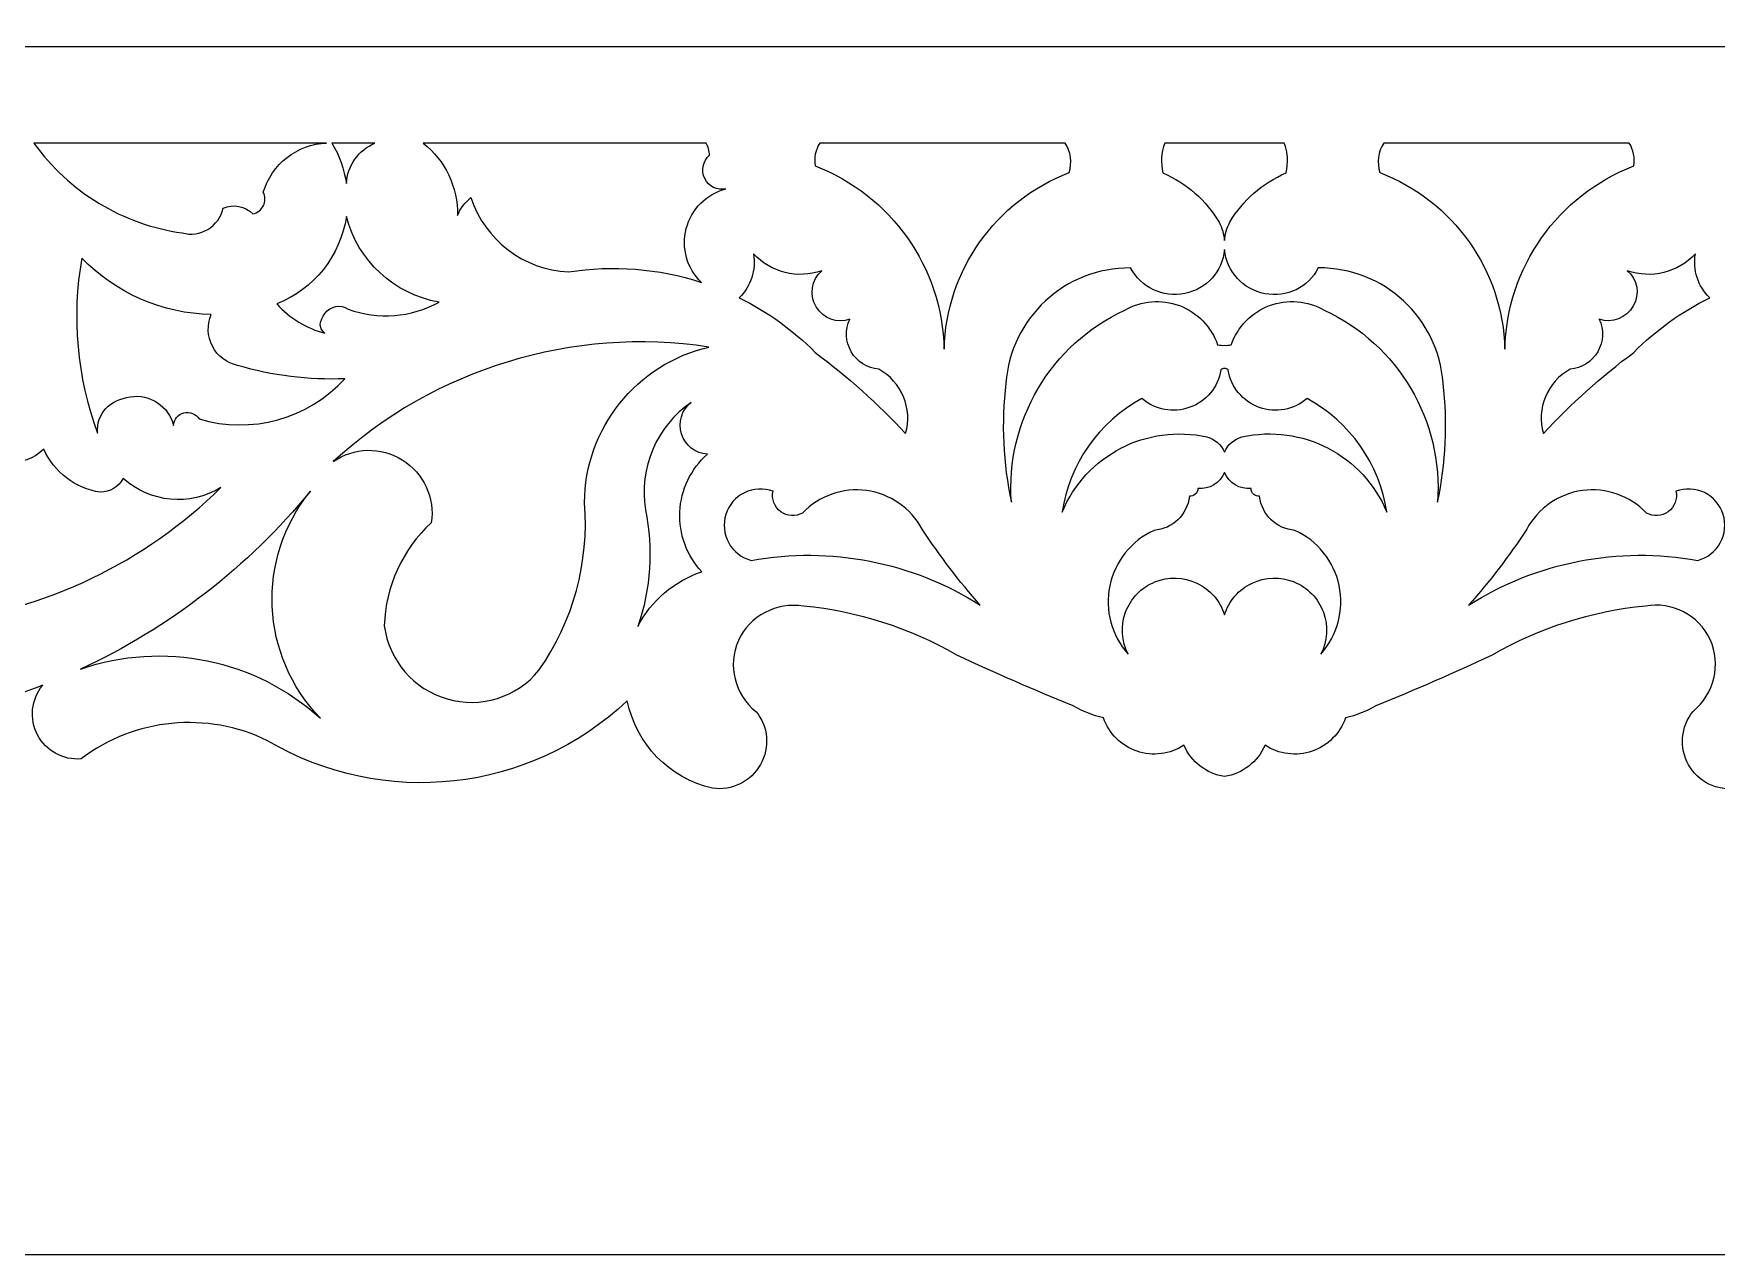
# Model space of a CAD drawing. Header units: millimetres. Extents: x 4334 to 4578, y 2334 to 2588.
# Drawn here: x 4385 to 4457.4, y 2334.2 to 2386.8 of the extents above; entities that cross this region are included whole.
import ezdxf

# ---------------------------------------------------------------- set-up
doc = ezdxf.new("R2010")
doc.units = ezdxf.units.MM
doc.header["$MEASUREMENT"] = 0
doc.layers.add('SITARA ALL', color=18, linetype='Continuous', true_color=0x000000)

msp = doc.modelspace()

# ---------------------------------------------------------------- linework, layer by layer
at = {"layer": 'SITARA ALL', "lineweight": 9}
for points, knots in [([(4334.261, 2456.195), (4334.261, 2456.195), (4578.261, 2456.195), (4578.261, 2456.195), (4578.261, 2456.195), (4578.261, 2334.195), (4578.261, 2334.195), (4578.261, 2334.195), (4334.261, 2334.195), (4334.261, 2334.195), (4334.261, 2334.195), (4334.261, 2456.195), (4334.261, 2456.195)], [0, 0, 0, 0, 0.25, 0.25, 0.25, 0.5, 0.5, 0.5, 0.75, 0.75, 0.75, 1, 1, 1, 1]), ([(4461.984, 2358.05), (4466.189, 2354.083), (4472.506, 2353.378), (4477.476, 2356.33), (4480.084, 2357.606), (4483.191, 2357.302), (4485.505, 2355.548), (4486.285, 2355.483), (4487.028, 2355.893), (4487.389, 2356.587), (4487.75, 2357.282), (4487.667, 2358.115), (4487.165, 2358.716), (4490.548, 2357.398), (4494.152, 2356.747), (4497.782, 2356.798), (4499.253, 2357.136), (4500.797, 2356.713), (4501.891, 2355.672), (4502.483, 2356.191), (4502.609, 2357.063), (4502.187, 2357.728), (4503.443, 2357.112), (4504.531, 2356.198), (4505.356, 2355.068), (4505.847, 2356.047), (4505.845, 2357.202), (4505.35, 2358.18), (4504.855, 2359.157), (4503.934, 2359.841), (4502.853, 2360.024), (4503.969, 2359.98), (4505.066, 2359.718), (4506.081, 2359.252), (4506.446, 2358.854), (4507.021, 2358.726), (4507.521, 2358.932), (4508.021, 2359.139), (4508.339, 2359.624), (4508.316, 2360.164), (4509.198, 2358.829), (4509.057, 2357.062), (4507.977, 2355.881), (4509.197, 2356.129), (4510.192, 2357.007), (4510.59, 2358.186), (4510.988, 2359.365), (4510.737, 2360.657), (4509.916, 2361.593), (4510.5, 2361.088), (4510.999, 2360.492), (4511.392, 2359.827), (4512.219, 2360.377), (4512.682, 2361.331), (4512.601, 2362.321), (4512.509, 2363.236), (4512.721, 2364.156), (4513.205, 2364.938), (4513.2, 2364.053), (4513.67, 2363.234), (4514.438, 2362.792), (4513.786, 2362), (4513.848, 2360.841), (4514.58, 2360.123), (4515.311, 2359.404), (4516.28, 2359.22), (4517.06, 2359.887), (4516.894, 2359.749), (4516.796, 2359.547), (4516.789, 2359.332), (4516.782, 2359.117), (4516.868, 2358.91), (4517.025, 2358.763), (4517.182, 2358.615), (4517.394, 2358.543), (4517.608, 2358.563), (4517.823, 2358.583), (4518.017, 2358.693), (4518.144, 2358.867), (4520.116, 2359.921), (4522.372, 2360.322), (4524.586, 2360.014), (4527.037, 2359.817), (4529.466, 2360.594), (4531.346, 2362.18), (4531.712, 2360.912), (4532.986, 2360.136), (4534.28, 2360.396), (4534.28, 2360.396), (4536.261, 2360.396), (4536.261, 2360.396), (4536.261, 2360.396), (4536.261, 2386.236), (4536.261, 2386.236), (4536.261, 2386.236), (4436.261, 2386.236), (4436.261, 2386.236), (4436.261, 2386.236), (4336.261, 2386.236), (4336.261, 2386.236), (4336.261, 2386.236), (4336.261, 2360.396), (4336.261, 2360.396), (4336.261, 2360.396), (4338.242, 2360.396), (4338.242, 2360.396), (4339.536, 2360.137), (4340.811, 2360.911), (4341.176, 2362.18), (4343.056, 2360.595), (4345.485, 2359.816), (4347.936, 2360.014), (4350.15, 2360.322), (4352.406, 2359.92), (4354.378, 2358.867), (4354.504, 2358.694), (4354.7, 2358.583), (4354.914, 2358.563), (4355.129, 2358.543), (4355.34, 2358.615), (4355.497, 2358.763), (4355.654, 2358.91), (4355.739, 2359.118), (4355.733, 2359.333), (4355.726, 2359.548), (4355.628, 2359.749), (4355.462, 2359.887), (4356.316, 2359.319), (4357.462, 2359.499), (4358.102, 2360.3), (4358.742, 2361.102), (4358.826, 2362.084), (4358.084, 2362.792), (4358.851, 2363.234), (4359.321, 2364.053), (4359.317, 2364.938), (4359.8, 2364.156), (4360.012, 2363.236), (4359.92, 2362.321), (4359.84, 2361.331), (4360.302, 2360.377), (4361.13, 2359.827), (4361.523, 2360.492), (4362.021, 2361.088), (4362.605, 2361.593), (4361.788, 2360.654), (4361.533, 2359.351), (4361.936, 2358.174), (4362.338, 2356.996), (4363.324, 2356.124), (4364.544, 2355.881), (4363.463, 2357.061), (4363.324, 2358.828), (4364.206, 2360.164), (4364.188, 2359.623), (4364.51, 2359.129), (4365.011, 2358.928), (4365.513, 2358.726), (4366.079, 2358.85), (4366.441, 2359.252), (4367.456, 2359.718), (4368.552, 2359.98), (4369.668, 2360.024), (4368.588, 2359.838), (4367.66, 2359.151), (4367.168, 2358.172), (4366.675, 2357.194), (4366.672, 2356.046), (4367.166, 2355.068), (4367.991, 2356.198), (4369.078, 2357.112), (4370.334, 2357.728), (4369.913, 2357.063), (4370.038, 2356.191), (4370.63, 2355.672), (4371.724, 2356.713), (4373.268, 2357.136), (4374.74, 2356.798), (4378.37, 2356.747), (4381.974, 2357.398), (4385.357, 2358.716), (4384.859, 2358.112), (4384.773, 2357.267), (4385.139, 2356.575), (4385.505, 2355.883), (4386.237, 2355.477), (4387.017, 2355.548), (4389.33, 2357.303), (4392.437, 2357.604), (4395.045, 2356.33), (4400.018, 2353.382), (4406.336, 2354.08), (4410.538, 2358.05), (4410.915, 2356.182), (4412.347, 2354.708), (4414.204, 2354.28), (4415.041, 2354.158), (4415.866, 2354.565), (4416.278, 2355.304), (4416.691, 2356.042), (4416.615, 2356.945), (4416.072, 2357.594), (4415.158, 2358.321), (4414.85, 2359.574), (4415.323, 2360.642), (4415.797, 2361.71), (4416.979, 2362.316), (4418.132, 2362.127), (4420.458, 2361.902), (4422.711, 2361.184), (4424.738, 2360.02), (4426.384, 2359.243), (4428.052, 2358.514), (4429.741, 2357.834), (4430.147, 2357.593), (4430.589, 2357.418), (4431.05, 2357.317), (4431.282, 2356.64), (4431.815, 2356.108), (4432.493, 2355.877), (4433.171, 2355.646), (4433.913, 2355.739), (4434.511, 2356.133), (4434.83, 2355.417), (4435.487, 2354.909), (4436.261, 2354.783), (4437.034, 2354.909), (4437.692, 2355.416), (4438.01, 2356.133), (4438.609, 2355.74), (4439.356, 2355.646), (4440.033, 2355.879), (4440.71, 2356.111), (4441.24, 2356.64), (4441.471, 2357.317), (4441.933, 2357.418), (4442.375, 2357.593), (4442.781, 2357.834), (4444.469, 2358.514), (4446.138, 2359.243), (4447.784, 2360.02), (4449.811, 2361.184), (4452.063, 2361.902), (4454.389, 2362.127), (4455.538, 2362.337), (4456.685, 2361.745), (4457.178, 2360.686), (4457.671, 2359.627), (4457.349, 2358.338), (4456.449, 2357.594), (4455.912, 2356.941), (4455.833, 2356.023), (4456.252, 2355.288), (4456.67, 2354.553), (4457.482, 2354.15), (4458.318, 2354.28), (4460.174, 2354.709), (4461.608, 2356.182), (4461.984, 2358.05)], [0, 0, 0, 0, 0.011628, 0.011628, 0.011628, 0.023256, 0.023256, 0.023256, 0.034884, 0.034884, 0.034884, 0.046512, 0.046512, 0.046512, 0.05814, 0.05814, 0.05814, 0.069767, 0.069767, 0.069767, 0.081395, 0.081395, 0.081395, 0.093023, 0.093023, 0.093023, 0.104651, 0.104651, 0.104651, 0.116279, 0.116279, 0.116279, 0.127907, 0.127907, 0.127907, 0.139535, 0.139535, 0.139535, 0.151163, 0.151163, 0.151163, 0.162791, 0.162791, 0.162791, 0.174419, 0.174419, 0.174419, 0.186047, 0.186047, 0.186047, 0.197674, 0.197674, 0.197674, 0.209302, 0.209302, 0.209302, 0.22093, 0.22093, 0.22093, 0.232558, 0.232558, 0.232558, 0.244186, 0.244186, 0.244186, 0.255814, 0.255814, 0.255814, 0.267442, 0.267442, 0.267442, 0.27907, 0.27907, 0.27907, 0.290698, 0.290698, 0.290698, 0.302326, 0.302326, 0.302326, 0.313953, 0.313953, 0.313953, 0.325581, 0.325581, 0.325581, 0.337209, 0.337209, 0.337209, 0.348837, 0.348837, 0.348837, 0.360465, 0.360465, 0.360465, 0.372093, 0.372093, 0.372093, 0.383721, 0.383721, 0.383721, 0.395349, 0.395349, 0.395349, 0.406977, 0.406977, 0.406977, 0.418605, 0.418605, 0.418605, 0.430233, 0.430233, 0.430233, 0.44186, 0.44186, 0.44186, 0.453488, 0.453488, 0.453488, 0.465116, 0.465116, 0.465116, 0.476744, 0.476744, 0.476744, 0.488372, 0.488372, 0.488372, 0.5, 0.5, 0.5, 0.511628, 0.511628, 0.511628, 0.523256, 0.523256, 0.523256, 0.534884, 0.534884, 0.534884, 0.546512, 0.546512, 0.546512, 0.55814, 0.55814, 0.55814, 0.569767, 0.569767, 0.569767, 0.581395, 0.581395, 0.581395, 0.593023, 0.593023, 0.593023, 0.604651, 0.604651, 0.604651, 0.616279, 0.616279, 0.616279, 0.627907, 0.627907, 0.627907, 0.639535, 0.639535, 0.639535, 0.651163, 0.651163, 0.651163, 0.662791, 0.662791, 0.662791, 0.674419, 0.674419, 0.674419, 0.686047, 0.686047, 0.686047, 0.697674, 0.697674, 0.697674, 0.709302, 0.709302, 0.709302, 0.72093, 0.72093, 0.72093, 0.732558, 0.732558, 0.732558, 0.744186, 0.744186, 0.744186, 0.755814, 0.755814, 0.755814, 0.767442, 0.767442, 0.767442, 0.77907, 0.77907, 0.77907, 0.790698, 0.790698, 0.790698, 0.802326, 0.802326, 0.802326, 0.813953, 0.813953, 0.813953, 0.825581, 0.825581, 0.825581, 0.837209, 0.837209, 0.837209, 0.848837, 0.848837, 0.848837, 0.860465, 0.860465, 0.860465, 0.872093, 0.872093, 0.872093, 0.883721, 0.883721, 0.883721, 0.895349, 0.895349, 0.895349, 0.906977, 0.906977, 0.906977, 0.918605, 0.918605, 0.918605, 0.930233, 0.930233, 0.930233, 0.94186, 0.94186, 0.94186, 0.953488, 0.953488, 0.953488, 0.965116, 0.965116, 0.965116, 0.976744, 0.976744, 0.976744, 0.988372, 0.988372, 0.988372, 1, 1, 1, 1]), ([(4391.363, 2378.21), (4388.796, 2378.573), (4386.489, 2379.974), (4384.981, 2382.083), (4384.981, 2382.083), (4397.585, 2382.083), (4397.585, 2382.083), (4396.315, 2382.032), (4395.219, 2381.179), (4394.861, 2379.959), (4394.953, 2379.779), (4394.956, 2379.567), (4394.868, 2379.385), (4394.781, 2379.203), (4394.611, 2379.073), (4394.413, 2379.034), (4394.075, 2379.37), (4393.567, 2379.465), (4393.131, 2379.271), (4393.046, 2378.891), (4392.809, 2378.563), (4392.475, 2378.363), (4392.142, 2378.162), (4391.739, 2378.107), (4391.363, 2378.21)], [0, 0, 0, 0, 0.125, 0.125, 0.125, 0.25, 0.25, 0.25, 0.375, 0.375, 0.375, 0.5, 0.5, 0.5, 0.625, 0.625, 0.625, 0.75, 0.75, 0.75, 0.875, 0.875, 0.875, 1, 1, 1, 1]), ([(4398.438, 2380.333), (4398.347, 2380.951), (4398.136, 2381.545), (4397.817, 2382.083), (4397.817, 2382.083), (4399.671, 2382.083), (4399.671, 2382.083), (4398.96, 2381.781), (4398.482, 2381.104), (4398.438, 2380.333)], [0, 0, 0, 0, 0.333333, 0.333333, 0.333333, 0.666667, 0.666667, 0.666667, 1, 1, 1, 1]), ([(4413.735, 2376.079), (4411.886, 2376.682), (4409.92, 2376.836), (4408, 2376.529), (4406.072, 2376.622), (4404.401, 2377.899), (4403.804, 2379.734), (4403.548, 2379.531), (4403.349, 2379.267), (4403.225, 2378.965), (4403.243, 2380.178), (4402.698, 2381.329), (4401.747, 2382.083), (4401.747, 2382.083), (4413.941, 2382.083), (4413.941, 2382.083), (4414.021, 2381.918), (4414.067, 2381.74), (4414.078, 2381.557), (4413.789, 2381.307), (4413.707, 2380.893), (4413.878, 2380.552), (4414.05, 2380.211), (4414.415, 2380.027), (4414.788, 2380.109), (4413.95, 2379.891), (4413.296, 2379.236), (4413.079, 2378.398), (4412.862, 2377.56), (4413.109, 2376.676), (4413.735, 2376.079)], [0, 0, 0, 0, 0.1, 0.1, 0.1, 0.2, 0.2, 0.2, 0.3, 0.3, 0.3, 0.4, 0.4, 0.4, 0.5, 0.5, 0.5, 0.6, 0.6, 0.6, 0.7, 0.7, 0.7, 0.8, 0.8, 0.8, 0.9, 0.9, 0.9, 1, 1, 1, 1]), ([(4424.183, 2373.202), (4424.102, 2376.717), (4421.912, 2379.833), (4418.632, 2381.097), (4418.571, 2381.438), (4418.642, 2381.791), (4418.829, 2382.083), (4418.829, 2382.083), (4429.401, 2382.083), (4429.401, 2382.083), (4429.643, 2381.704), (4429.704, 2381.236), (4429.566, 2380.808), (4426.4, 2379.591), (4424.276, 2376.593), (4424.183, 2373.202)], [0, 0, 0, 0, 0.2, 0.2, 0.2, 0.4, 0.4, 0.4, 0.6, 0.6, 0.6, 0.8, 0.8, 0.8, 1, 1, 1, 1]), ([(4436.261, 2377.882), (4436.236, 2378.157), (4436.158, 2378.424), (4436.032, 2378.67), (4435.471, 2379.617), (4434.623, 2380.36), (4433.611, 2380.793), (4433.506, 2381.221), (4433.533, 2381.67), (4433.688, 2382.083), (4433.688, 2382.083), (4436.261, 2382.083), (4436.261, 2382.083), (4436.261, 2382.083), (4438.834, 2382.083), (4438.834, 2382.083), (4438.989, 2381.67), (4439.015, 2381.221), (4438.911, 2380.793), (4437.898, 2380.36), (4437.051, 2379.617), (4436.49, 2378.67), (4436.363, 2378.424), (4436.286, 2378.157), (4436.261, 2377.882)], [0, 0, 0, 0, 0.125, 0.125, 0.125, 0.25, 0.25, 0.25, 0.375, 0.375, 0.375, 0.5, 0.5, 0.5, 0.625, 0.625, 0.625, 0.75, 0.75, 0.75, 0.875, 0.875, 0.875, 1, 1, 1, 1]), ([(4448.339, 2373.202), (4448.244, 2376.593), (4446.123, 2379.593), (4442.955, 2380.808), (4442.817, 2381.236), (4442.878, 2381.704), (4443.121, 2382.083), (4443.121, 2382.083), (4453.692, 2382.083), (4453.692, 2382.083), (4453.88, 2381.791), (4453.95, 2381.438), (4453.89, 2381.097), (4450.61, 2379.831), (4448.418, 2376.717), (4448.339, 2373.202)], [0, 0, 0, 0, 0.2, 0.2, 0.2, 0.4, 0.4, 0.4, 0.6, 0.6, 0.6, 0.8, 0.8, 0.8, 1, 1, 1, 1]), ([(4397.517, 2373.884), (4396.717, 2374.094), (4395.995, 2374.535), (4395.443, 2375.151), (4397.045, 2375.783), (4398.186, 2377.22), (4398.438, 2378.923), (4398.925, 2377.012), (4400.486, 2375.566), (4402.428, 2375.228), (4401.233, 2374.56), (4399.803, 2374.449), (4398.518, 2374.926), (4398.19, 2375.144), (4397.748, 2375.063), (4397.517, 2374.743), (4397.287, 2374.423), (4397.207, 2374.127), (4397.517, 2373.884)], [0, 0, 0, 0, 0.166667, 0.166667, 0.166667, 0.333333, 0.333333, 0.333333, 0.5, 0.5, 0.5, 0.666667, 0.666667, 0.666667, 0.833333, 0.833333, 0.833333, 1, 1, 1, 1]), ([(4422.527, 2369.56), (4421.339, 2370.844), (4420.035, 2372.015), (4418.633, 2373.06), (4417.68, 2374.02), (4416.575, 2374.816), (4415.361, 2375.416), (4415.864, 2375.91), (4416.094, 2376.619), (4415.976, 2377.315), (4416.718, 2376.5), (4417.876, 2376.211), (4418.913, 2376.583), (4418.468, 2376.188), (4418.368, 2375.532), (4418.676, 2375.023), (4418.983, 2374.514), (4419.569, 2374.282), (4420.126, 2374.492), (4419.914, 2374.042), (4419.936, 2373.517), (4420.185, 2373.087), (4420.434, 2372.657), (4420.875, 2372.377), (4421.37, 2372.338), (4422.356, 2371.796), (4422.836, 2370.642), (4422.527, 2369.56)], [0, 0, 0, 0, 0.111111, 0.111111, 0.111111, 0.222222, 0.222222, 0.222222, 0.333333, 0.333333, 0.333333, 0.444444, 0.444444, 0.444444, 0.555556, 0.555556, 0.555556, 0.666667, 0.666667, 0.666667, 0.777778, 0.777778, 0.777778, 0.888889, 0.888889, 0.888889, 1, 1, 1, 1]), ([(4445.439, 2366.601), (4445.689, 2370.109), (4443.748, 2373.404), (4440.556, 2374.88), (4439.839, 2375.295), (4438.974, 2375.367), (4438.198, 2375.076), (4437.423, 2374.785), (4436.821, 2374.166), (4436.555, 2373.382), (4436.457, 2373.368), (4436.359, 2373.362), (4436.261, 2373.366), (4436.162, 2373.362), (4436.064, 2373.368), (4435.967, 2373.382), (4435.699, 2374.166), (4435.094, 2374.788), (4434.318, 2375.078), (4433.542, 2375.368), (4432.682, 2375.297), (4431.966, 2374.88), (4428.774, 2373.402), (4426.83, 2370.109), (4427.082, 2366.601), (4426.72, 2368.288), (4426.64, 2370.023), (4426.848, 2371.736), (4427.043, 2374.549), (4429.399, 2376.724), (4432.219, 2376.702), (4432.664, 2375.857), (4433.614, 2375.407), (4434.55, 2375.597), (4435.486, 2375.788), (4436.181, 2376.542), (4436.261, 2377.494), (4436.354, 2376.543), (4437.064, 2375.768), (4438.002, 2375.591), (4438.941, 2375.414), (4439.87, 2375.85), (4440.303, 2376.702), (4443.123, 2376.728), (4445.476, 2374.548), (4445.674, 2371.736), (4445.881, 2370.023), (4445.802, 2368.288), (4445.439, 2366.601)], [0, 0, 0, 0, 0.0625, 0.0625, 0.0625, 0.125, 0.125, 0.125, 0.1875, 0.1875, 0.1875, 0.25, 0.25, 0.25, 0.3125, 0.3125, 0.3125, 0.375, 0.375, 0.375, 0.4375, 0.4375, 0.4375, 0.5, 0.5, 0.5, 0.5625, 0.5625, 0.5625, 0.625, 0.625, 0.625, 0.6875, 0.6875, 0.6875, 0.75, 0.75, 0.75, 0.8125, 0.8125, 0.8125, 0.875, 0.875, 0.875, 0.9375, 0.9375, 0.9375, 1, 1, 1, 1]), ([(4449.995, 2369.56), (4449.685, 2370.642), (4450.166, 2371.795), (4451.151, 2372.338), (4451.647, 2372.379), (4452.09, 2372.66), (4452.338, 2373.091), (4452.586, 2373.521), (4452.609, 2374.043), (4452.396, 2374.492), (4452.959, 2374.302), (4453.578, 2374.541), (4453.868, 2375.061), (4454.157, 2375.58), (4454.067, 2376.204), (4453.609, 2376.583), (4454.646, 2376.211), (4455.804, 2376.499), (4456.545, 2377.315), (4456.428, 2376.619), (4456.657, 2375.91), (4457.16, 2375.416), (4455.947, 2374.816), (4454.842, 2374.02), (4453.889, 2373.06), (4452.486, 2372.015), (4451.183, 2370.844), (4449.995, 2369.56)], [0, 0, 0, 0, 0.111111, 0.111111, 0.111111, 0.222222, 0.222222, 0.222222, 0.333333, 0.333333, 0.333333, 0.444444, 0.444444, 0.444444, 0.555556, 0.555556, 0.555556, 0.666667, 0.666667, 0.666667, 0.777778, 0.777778, 0.777778, 0.888889, 0.888889, 0.888889, 1, 1, 1, 1]), ([(4387.714, 2369.587), (4386.829, 2371.997), (4386.597, 2374.599), (4387.042, 2377.127), (4388.505, 2375.607), (4390.51, 2374.731), (4392.62, 2374.691), (4392.431, 2374.252), (4392.448, 2373.751), (4392.668, 2373.327), (4392.888, 2372.902), (4393.284, 2372.6), (4393.752, 2372.501), (4395.252, 2372.054), (4396.815, 2371.86), (4398.378, 2371.927), (4396.788, 2370.193), (4394.345, 2369.52), (4392.091, 2370.194), (4391.954, 2370.416), (4391.687, 2370.522), (4391.435, 2370.455), (4391.183, 2370.388), (4391.005, 2370.172), (4390.996, 2369.911), (4390.786, 2370.744), (4389.977, 2371.281), (4389.127, 2371.151), (4388.277, 2371.021), (4387.665, 2370.445), (4387.714, 2369.587)], [0, 0, 0, 0, 0.1, 0.1, 0.1, 0.2, 0.2, 0.2, 0.3, 0.3, 0.3, 0.4, 0.4, 0.4, 0.5, 0.5, 0.5, 0.6, 0.6, 0.6, 0.7, 0.7, 0.7, 0.8, 0.8, 0.8, 0.9, 0.9, 0.9, 1, 1, 1, 1]), ([(4406.734, 2359.362), (4405.78, 2358.2), (4404.228, 2357.714), (4402.782, 2358.126), (4401.336, 2358.538), (4400.269, 2359.794), (4400.071, 2361.285), (4400.121, 2362.974), (4400.851, 2364.573), (4402.095, 2365.718), (4402.26, 2366.791), (4401.768, 2367.859), (4400.845, 2368.431), (4399.923, 2369.003), (4398.763, 2368.98), (4397.875, 2368.355), (4402.237, 2372.367), (4408.189, 2374.182), (4414.048, 2373.29), (4410.924, 2372.557), (4408.711, 2369.783), (4408.696, 2366.575), (4408.901, 2364.016), (4408.207, 2361.464), (4406.734, 2359.362)], [0, 0, 0, 0, 0.125, 0.125, 0.125, 0.25, 0.25, 0.25, 0.375, 0.375, 0.375, 0.5, 0.5, 0.5, 0.625, 0.625, 0.625, 0.75, 0.75, 0.75, 0.875, 0.875, 0.875, 1, 1, 1, 1]), ([(4429.267, 2366.171), (4429.577, 2368.253), (4430.851, 2370.069), (4432.703, 2371.07), (4433.274, 2370.582), (4434.063, 2370.439), (4434.769, 2370.696), (4435.475, 2370.954), (4435.985, 2371.564), (4436.107, 2372.305), (4436.148, 2372.345), (4436.203, 2372.367), (4436.261, 2372.367), (4436.318, 2372.367), (4436.373, 2372.345), (4436.414, 2372.305), (4436.539, 2371.564), (4437.054, 2370.948), (4437.76, 2370.693), (4438.467, 2370.439), (4439.25, 2370.579), (4439.819, 2371.07), (4441.671, 2370.069), (4442.944, 2368.253), (4443.255, 2366.171), (4442.237, 2368.626), (4439.608, 2369.996), (4437.015, 2369.418), (4436.674, 2369.327), (4436.396, 2369.083), (4436.261, 2368.757), (4436.126, 2369.083), (4435.847, 2369.327), (4435.507, 2369.418), (4432.913, 2369.993), (4430.282, 2368.627), (4429.267, 2366.171)], [0, 0, 0, 0, 0.083333, 0.083333, 0.083333, 0.166667, 0.166667, 0.166667, 0.25, 0.25, 0.25, 0.333333, 0.333333, 0.333333, 0.416667, 0.416667, 0.416667, 0.5, 0.5, 0.5, 0.583333, 0.583333, 0.583333, 0.666667, 0.666667, 0.666667, 0.75, 0.75, 0.75, 0.833333, 0.833333, 0.833333, 0.916667, 0.916667, 0.916667, 1, 1, 1, 1]), ([(4410.992, 2361.255), (4411.552, 2362.87), (4411.665, 2364.607), (4411.319, 2366.282), (4411.028, 2368.074), (4411.797, 2369.874), (4413.29, 2370.907), (4412.881, 2370.584), (4412.714, 2370.042), (4412.872, 2369.545), (4413.03, 2369.049), (4413.469, 2368.703), (4413.989, 2368.677), (4413.275, 2368.042), (4412.847, 2367.147), (4412.802, 2366.192), (4412.756, 2365.238), (4413.094, 2364.309), (4413.744, 2363.609), (4412.557, 2363.208), (4411.571, 2362.365), (4410.992, 2361.255)], [0, 0, 0, 0, 0.142857, 0.142857, 0.142857, 0.285714, 0.285714, 0.285714, 0.428571, 0.428571, 0.428571, 0.571429, 0.571429, 0.571429, 0.714286, 0.714286, 0.714286, 0.857143, 0.857143, 0.857143, 1, 1, 1, 1]), ([(4380.959, 2361.425), (4380.01, 2361.381), (4379.125, 2361.905), (4378.707, 2362.759), (4378.289, 2363.613), (4378.429, 2364.646), (4379.046, 2365.369), (4379.293, 2365.642), (4379.396, 2366.016), (4379.324, 2366.377), (4379.251, 2366.738), (4379.013, 2367.042), (4378.68, 2367.198), (4379.586, 2367.983), (4380.936, 2367.967), (4381.825, 2367.163), (4382.315, 2367.638), (4382.507, 2368.341), (4382.325, 2368.998), (4383.15, 2368.119), (4384.528, 2368.069), (4385.412, 2368.889), (4385.85, 2367.898), (4386.764, 2367.199), (4387.835, 2367.037), (4388.249, 2367.035), (4388.63, 2367.263), (4388.823, 2367.629), (4389.988, 2366.583), (4391.698, 2366.422), (4393.036, 2367.236), (4389.763, 2364.019), (4385.515, 2361.976), (4380.959, 2361.425)], [0, 0, 0, 0, 0.090909, 0.090909, 0.090909, 0.181818, 0.181818, 0.181818, 0.272727, 0.272727, 0.272727, 0.363636, 0.363636, 0.363636, 0.454545, 0.454545, 0.454545, 0.545455, 0.545455, 0.545455, 0.636364, 0.636364, 0.636364, 0.727273, 0.727273, 0.727273, 0.818182, 0.818182, 0.818182, 0.909091, 0.909091, 0.909091, 1, 1, 1, 1]), ([(4440.412, 2360.06), (4440.7, 2360.621), (4440.739, 2361.278), (4440.519, 2361.87), (4440.299, 2362.462), (4439.844, 2362.933), (4439.259, 2363.17), (4438.674, 2363.408), (4438.016, 2363.389), (4437.446, 2363.118), (4436.876, 2362.847), (4436.446, 2362.353), (4436.261, 2361.749), (4436.074, 2362.353), (4435.643, 2362.85), (4435.073, 2363.12), (4434.502, 2363.389), (4433.847, 2363.409), (4433.263, 2363.17), (4432.678, 2362.932), (4432.221, 2362.459), (4432.002, 2361.867), (4431.782, 2361.275), (4431.821, 2360.621), (4432.109, 2360.06), (4431.394, 2360.861), (4431.102, 2361.953), (4431.321, 2363.004), (4431.54, 2364.056), (4432.251, 2364.944), (4433.226, 2365.393), (4434.021, 2365.451), (4434.661, 2366.067), (4434.747, 2366.859), (4434.841, 2366.851), (4434.934, 2366.882), (4435.004, 2366.946), (4435.074, 2367.01), (4435.114, 2367.099), (4435.114, 2367.194), (4435.607, 2367.15), (4436.071, 2367.431), (4436.261, 2367.888), (4436.451, 2367.431), (4436.915, 2367.15), (4437.408, 2367.194), (4437.408, 2367.099), (4437.448, 2367.009), (4437.518, 2366.945), (4437.587, 2366.882), (4437.68, 2366.851), (4437.774, 2366.859), (4437.861, 2366.067), (4438.5, 2365.45), (4439.295, 2365.393), (4440.271, 2364.946), (4440.978, 2364.063), (4441.199, 2363.012), (4441.42, 2361.962), (4441.125, 2360.862), (4440.412, 2360.06)], [0, 0, 0, 0, 0.05, 0.05, 0.05, 0.1, 0.1, 0.1, 0.15, 0.15, 0.15, 0.2, 0.2, 0.2, 0.25, 0.25, 0.25, 0.3, 0.3, 0.3, 0.35, 0.35, 0.35, 0.4, 0.4, 0.4, 0.45, 0.45, 0.45, 0.5, 0.5, 0.5, 0.55, 0.55, 0.55, 0.6, 0.6, 0.6, 0.65, 0.65, 0.65, 0.7, 0.7, 0.7, 0.75, 0.75, 0.75, 0.8, 0.8, 0.8, 0.85, 0.85, 0.85, 0.9, 0.9, 0.9, 0.95, 0.95, 0.95, 1, 1, 1, 1]), ([(4425.744, 2362.168), (4422.813, 2364.028), (4419.292, 2364.716), (4415.876, 2364.096), (4415.463, 2364.206), (4415.112, 2364.479), (4414.906, 2364.854), (4414.699, 2365.228), (4414.656, 2365.673), (4414.784, 2366.081), (4414.912, 2366.489), (4415.202, 2366.827), (4415.586, 2367.016), (4415.97, 2367.204), (4416.416, 2367.227), (4416.818, 2367.08), (4416.742, 2366.746), (4416.871, 2366.398), (4417.148, 2366.195), (4417.424, 2365.991), (4417.789, 2365.968), (4418.086, 2366.14), (4418.796, 2366.884), (4419.818, 2367.244), (4420.838, 2367.108), (4421.857, 2366.972), (4422.753, 2366.35), (4423.242, 2365.445), (4423.995, 2364.293), (4424.831, 2363.198), (4425.744, 2362.168)], [0, 0, 0, 0, 0.1, 0.1, 0.1, 0.2, 0.2, 0.2, 0.3, 0.3, 0.3, 0.4, 0.4, 0.4, 0.5, 0.5, 0.5, 0.6, 0.6, 0.6, 0.7, 0.7, 0.7, 0.8, 0.8, 0.8, 0.9, 0.9, 0.9, 1, 1, 1, 1]), ([(4446.778, 2362.168), (4447.691, 2363.198), (4448.527, 2364.293), (4449.279, 2365.445), (4449.766, 2366.351), (4450.657, 2366.968), (4451.676, 2367.107), (4452.695, 2367.246), (4453.724, 2366.883), (4454.435, 2366.14), (4454.733, 2365.97), (4455.104, 2365.993), (4455.378, 2366.198), (4455.653, 2366.403), (4455.782, 2366.746), (4455.704, 2367.08), (4456.105, 2367.228), (4456.55, 2367.205), (4456.934, 2367.017), (4457.318, 2366.828), (4457.609, 2366.489), (4457.738, 2366.081), (4457.866, 2365.673), (4457.823, 2365.231), (4457.617, 2364.856), (4457.411, 2364.481), (4457.058, 2364.206), (4456.645, 2364.096), (4453.23, 2364.716), (4449.708, 2364.028), (4446.778, 2362.168)], [0, 0, 0, 0, 0.1, 0.1, 0.1, 0.2, 0.2, 0.2, 0.3, 0.3, 0.3, 0.4, 0.4, 0.4, 0.5, 0.5, 0.5, 0.6, 0.6, 0.6, 0.7, 0.7, 0.7, 0.8, 0.8, 0.8, 0.9, 0.9, 0.9, 1, 1, 1, 1]), ([(4397.323, 2357.298), (4394.521, 2359.836), (4390.562, 2360.648), (4386.988, 2359.412), (4390.823, 2361.192), (4394.207, 2363.813), (4396.889, 2367.081), (4394.535, 2364.178), (4394.719, 2359.978), (4397.323, 2357.298)], [0, 0, 0, 0, 0.333333, 0.333333, 0.333333, 0.666667, 0.666667, 0.666667, 1, 1, 1, 1])]:
    msp.add_open_spline(points, degree=3, knots=knots, dxfattribs=at)

doc.saveas('drawing.dxf')
